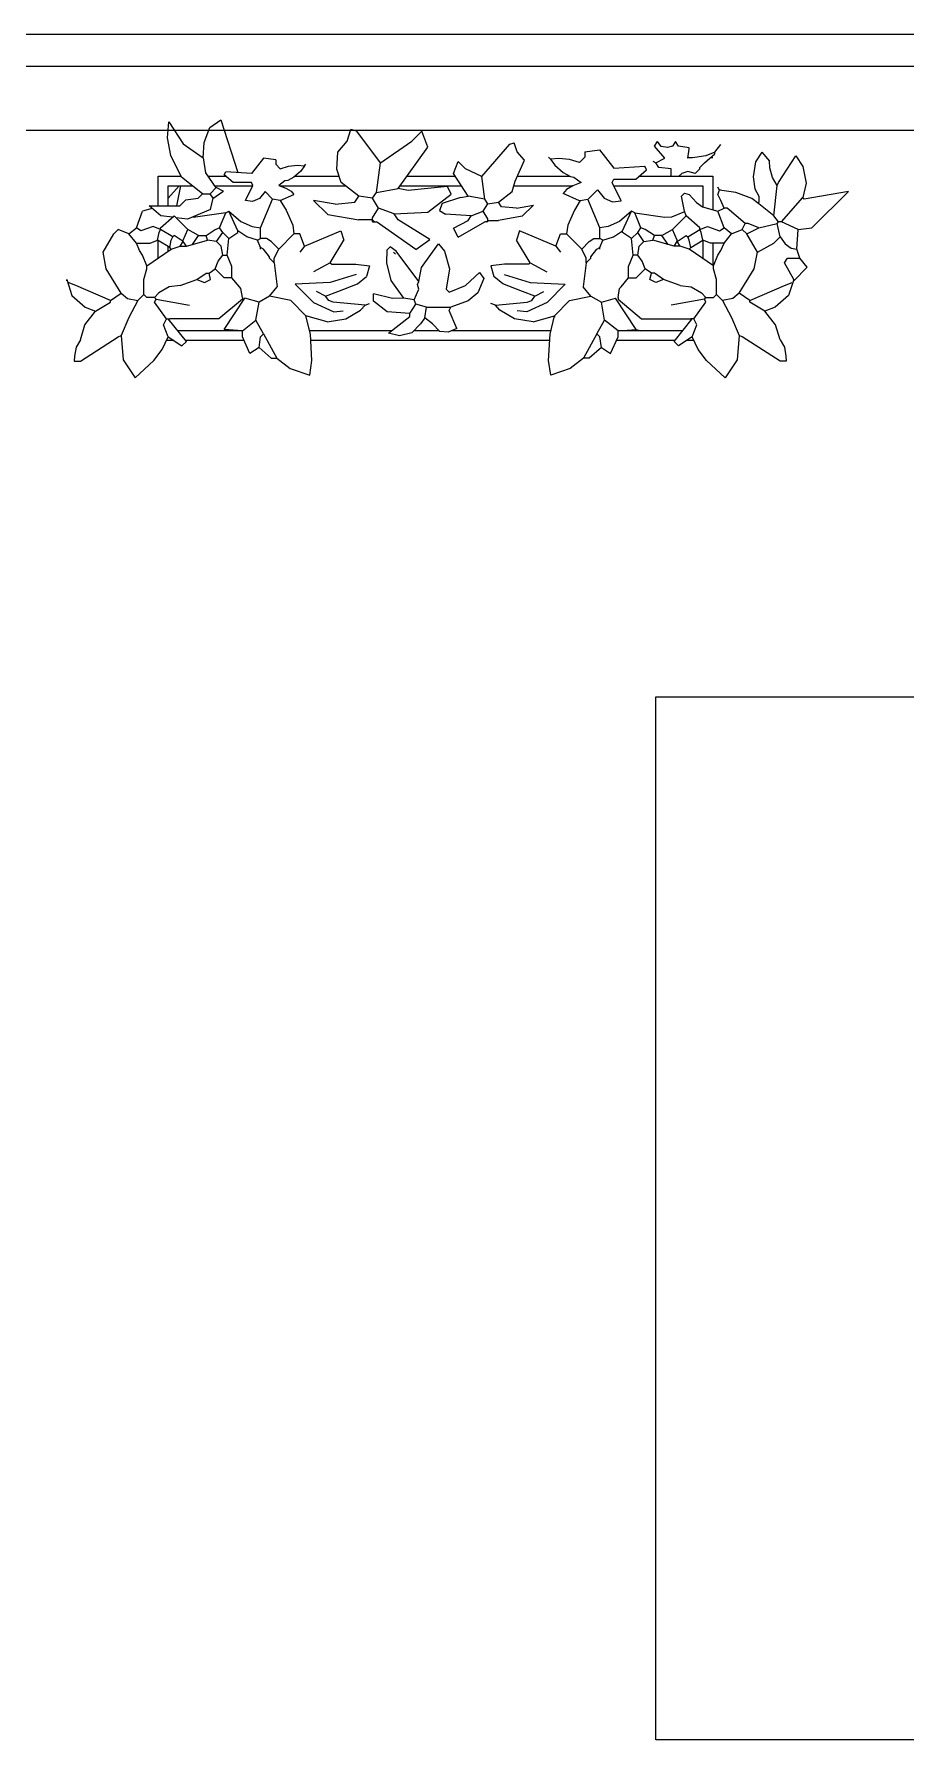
# Model space of a CAD drawing. Header units: inches. Extents: x 580771 to 672494, y 7715997 to 7829530.
# Drawn here: x 661545.2 to 661626.8, y 7725513.9 to 7725673.5 of the extents above; entities that cross this region are included whole.
import ezdxf

# ---------------------------------------------------------------- set-up
doc = ezdxf.new("R2010")
doc.units = ezdxf.units.IN
doc.header["$MEASUREMENT"] = 0
for name, color, linetype in [('NIVEL', 2, 'Continuous'), ('P01', 1, 'Continuous'), ('VEGETAZIONE', 94, 'Continuous')]:
    doc.layers.add(name, color=color, linetype=linetype)
doc.layers.add('PROIEZIONI', color=145, linetype='Continuous', lineweight=13)

msp = doc.modelspace()

# ---------------------------------------------------------------- linework, layer by layer
at = {"layer": 'NIVEL'}
for p, q in [((661434.982, 7725673.483), (661884.982, 7725673.483)), ((661434.982, 7725670.483), (661884.982, 7725670.483)), ((661434.982, 7725664.483), (661884.982, 7725664.483))]:
    msp.add_line(p, q, dxfattribs=at)
at = {"layer": 'P01'}
msp.add_lwpolyline([(661603.373, 7725611.461), (661763.7, 7725611.461), (661763.7, 7725513.86), (661603.373, 7725513.86)], close=True, dxfattribs=at)
at = {"layer": 'PROIEZIONI'}
for points in [[(661556.82, 7725657.417), (661556.82, 7725660.199), (661558.933, 7725660.199)], [(661557.741, 7725657.417), (661557.741, 7725659.278), (661560.034, 7725659.278)], [(661561.455, 7725660.199), (661563.115, 7725660.199)], [(661562.08, 7725659.278), (661565.659, 7725659.278)], [(661568.179, 7725659.278), (661574.334, 7725659.278)], [(661569.619, 7725660.199), (661573.734, 7725660.199)], [(661579.428, 7725659.278), (661585.19, 7725659.278)], [(661580.086, 7725660.199), (661584.594, 7725660.199)], [(661587.009, 7725660.199), (661587.113, 7725660.199)], [(661590.082, 7725659.278), (661595.608, 7725659.278)], [(661590.429, 7725660.199), (661595.303, 7725660.199)], [(661599.433, 7725659.278), (661607.774, 7725659.278), (661607.774, 7725657.324)], [(661601.82, 7725660.199), (661608.696, 7725660.199), (661608.696, 7725657.051)], [(661556.82, 7725652.535), (661556.82, 7725654.173)], [(661607.774, 7725654.211), (661607.774, 7725652.483)], [(661557.741, 7725653.168), (661557.741, 7725653.597)], [(661608.696, 7725653.932), (661608.696, 7725651.85)], [(661558.26, 7725644.804), (661557.583, 7725644.804)], [(661564.699, 7725645.725), (661558.642, 7725645.725)], [(661564.842, 7725644.804), (661559.379, 7725644.804)], [(661578.641, 7725645.725), (661570.97, 7725645.725)], [(661593.439, 7725644.804), (661571.079, 7725644.804)], [(661583.089, 7725645.725), (661580.74, 7725645.725)], [(661593.548, 7725645.725), (661584.246, 7725645.725)], [(661605.139, 7725644.804), (661599.676, 7725644.804)], [(661605.876, 7725645.725), (661599.82, 7725645.725)], [(661606.936, 7725644.804), (661606.258, 7725644.804)]]:
    msp.add_lwpolyline(points, dxfattribs=at)
at = {"layer": 'VEGETAZIONE'}
for p, q in [((661561.638, 7725664.745), (661562.674, 7725665.468)), ((661562.674, 7725665.468), (661564.247, 7725660.524)), ((661557.694, 7725663.767), (661557.798, 7725665.289)), ((661558.005, 7725662.135), (661557.694, 7725663.767)), ((661557.798, 7725665.289), (661559.147, 7725663.223)), ((661561.119, 7725663.332), (661561.638, 7725664.745)), ((661574.475, 7725663.466), (661574.843, 7725664.571)), ((661575.395, 7725664.387), (661574.843, 7725664.571)), ((661577.605, 7725661.44), (661575.395, 7725664.387)), ((661580.552, 7725663.466), (661581.472, 7725664.387)), ((661582.025, 7725662.913), (661581.472, 7725664.387)), ((661559.147, 7725663.223), (661561.016, 7725661.918)), ((661561.016, 7725661.918), (661561.119, 7725663.332)), ((661573.529, 7725660.85), (661573.614, 7725662.445)), ((661573.614, 7725662.445), (661574.475, 7725663.466)), ((661577.605, 7725661.44), (661580.552, 7725663.466)), ((661579.262, 7725659.046), (661582.025, 7725662.913)), ((661587.083, 7725660.165), (661589.7, 7725663.181)), ((661589.7, 7725663.181), (661590.125, 7725663.323)), ((661590.408, 7725662.473), (661590.125, 7725663.323)), ((661591.07, 7725661.687), (661590.408, 7725662.473)), ((661596.73, 7725662.474), (661598.09, 7725662.644)), ((661596.73, 7725662.474), (661596.73, 7725661.964)), ((661598.09, 7725662.644), (661599.45, 7725660.944)), ((661603.233, 7725662.998), (661603.516, 7725663.423)), ((661604.224, 7725661.865), (661603.233, 7725662.998)), ((661603.875, 7725662.96), (661603.516, 7725663.423)), ((661604.455, 7725662.859), (661603.875, 7725662.96)), ((661604.939, 7725663.011), (661604.455, 7725662.859)), ((661605.216, 7725663.423), (661604.939, 7725663.011)), ((661605.499, 7725662.998), (661605.216, 7725663.423)), ((661606.491, 7725662.857), (661605.499, 7725662.998)), ((661606.349, 7725661.865), (661606.491, 7725662.715)), ((661606.491, 7725662.715), (661606.491, 7725662.857)), ((661607.908, 7725661.44), (661608.899, 7725662.29)), ((661608.899, 7725662.432), (661608.061, 7725662.098)), ((661608.899, 7725662.432), (661609.466, 7725663.14)), ((661608.899, 7725662.29), (661608.899, 7725662.432)), ((661613.291, 7725662.432), (661612.708, 7725661.541)), ((661613.291, 7725662.432), (661613.999, 7725661.582)), ((661558.976, 7725660.109), (661558.005, 7725662.135)), ((661561.016, 7725661.918), (661561.248, 7725660.504)), ((661562.985, 7725660.307), (661563.127, 7725660.59)), ((661565.535, 7725660.448), (661563.127, 7725660.59)), ((661566.669, 7725661.865), (661565.535, 7725660.448)), ((661567.802, 7725661.723), (661566.669, 7725661.865)), ((661567.802, 7725661.723), (661567.802, 7725661.298)), ((661567.802, 7725661.298), (661568.227, 7725660.873)), ((661568.227, 7725660.873), (661569.004, 7725661.129)), ((661569.004, 7725661.129), (661569.837, 7725661.211)), ((661570.149, 7725660.665), (661569.499, 7725660.093)), ((661569.837, 7725661.211), (661570.494, 7725661.157)), ((661570.494, 7725661.157), (661570.149, 7725660.665)), ((661570.494, 7725661.157), (661570.635, 7725661.298)), ((661573.922, 7725659.598), (661573.529, 7725660.85)), ((661577.237, 7725658.677), (661577.605, 7725661.44)), ((661584.438, 7725660.44), (661584.863, 7725661.573)), ((661585.571, 7725660.865), (661584.863, 7725661.573)), ((661587.083, 7725660.165), (661585.571, 7725660.865)), ((661590.218, 7725659.711), (661591.07, 7725661.687)), ((661593.5, 7725661.794), (661593.331, 7725661.964)), ((661594.288, 7725661.859), (661593.5, 7725661.794)), ((661593.5, 7725661.794), (661593.913, 7725661.205)), ((661593.913, 7725661.205), (661594.694, 7725660.518)), ((661595.287, 7725661.761), (661594.288, 7725661.859)), ((661596.22, 7725661.454), (661595.287, 7725661.761)), ((661596.73, 7725661.964), (661596.22, 7725661.454)), ((661599.45, 7725660.944), (661602.34, 7725661.114)), ((661601.49, 7725659.924), (661602.51, 7725660.774)), ((661602.51, 7725660.774), (661602.34, 7725661.114)), ((661603.091, 7725661.582), (661603.374, 7725661.44)), ((661603.374, 7725661.44), (661604.224, 7725661.865)), ((661603.658, 7725661.015), (661603.374, 7725661.44)), ((661604.791, 7725660.873), (661603.658, 7725661.015)), ((661604.791, 7725660.165), (661604.791, 7725660.873)), ((661606.367, 7725660.628), (661605.811, 7725660.45)), ((661607.021, 7725661.946), (661606.349, 7725661.865)), ((661607.058, 7725660.448), (661606.367, 7725660.628)), ((661608.061, 7725662.098), (661607.021, 7725661.946)), ((661607.341, 7725660.732), (661607.058, 7725660.448)), ((661607.341, 7725660.732), (661607.483, 7725660.873)), ((661607.483, 7725661.015), (661607.908, 7725661.44)), ((661607.483, 7725660.873), (661607.483, 7725661.015)), ((661612.708, 7725661.541), (661612.466, 7725660.121)), ((661614.039, 7725660.983), (661613.999, 7725661.582)), ((661614.281, 7725660.07), (661614.039, 7725660.983)), ((661614.849, 7725659.598), (661616.467, 7725662.099)), ((661616.467, 7725662.099), (661617.136, 7725661.11)), ((661617.136, 7725661.11), (661617.427, 7725659.538)), ((661558.757, 7725659.278), (661557.741, 7725658.146)), ((661558.554, 7725657.417), (661558.926, 7725659.278)), ((661560.96, 7725658.551), (661558.976, 7725660.109)), ((661561.248, 7725660.504), (661562.211, 7725659.086)), ((661562.235, 7725659.117), (661561.668, 7725658.551)), ((661562.955, 7725658.757), (661562.235, 7725659.117)), ((661563.835, 7725659.598), (661562.985, 7725660.307)), ((661565.535, 7725659.598), (661563.835, 7725659.598)), ((661564.969, 7725657.898), (661565.677, 7725659.315)), ((661565.677, 7725659.315), (661565.535, 7725659.598)), ((661568.652, 7725659.74), (661568.085, 7725659.315)), ((661568.085, 7725659.315), (661568.744, 7725659.057)), ((661568.926, 7725659.793), (661568.652, 7725659.74)), ((661568.744, 7725659.057), (661569.239, 7725658.785)), ((661569.499, 7725660.093), (661568.926, 7725659.793)), ((661575.58, 7725658.309), (661573.922, 7725659.598)), ((661577.237, 7725658.677), (661579.262, 7725659.046)), ((661580.183, 7725658.862), (661579.262, 7725659.046)), ((661583.867, 7725659.23), (661580.183, 7725658.862)), ((661584.235, 7725658.493), (661583.867, 7725659.23)), ((661585.808, 7725658.323), (661584.438, 7725660.44)), ((661587.366, 7725658.04), (661587.083, 7725660.165)), ((661589.916, 7725658.748), (661590.218, 7725659.711)), ((661594.694, 7725660.518), (661595.381, 7725660.158)), ((661595.6, 7725659.275), (661595.006, 7725658.948)), ((661595.381, 7725660.158), (661595.71, 7725660.094)), ((661596.39, 7725659.584), (661595.6, 7725659.275)), ((661595.71, 7725660.094), (661596.39, 7725659.584)), ((661599.28, 7725659.584), (661599.45, 7725659.924)), ((661600.13, 7725657.884), (661599.28, 7725659.584)), ((661599.45, 7725659.924), (661601.49, 7725659.924)), ((661605.499, 7725660.165), (661604.791, 7725660.165)), ((661605.811, 7725660.45), (661605.499, 7725660.165)), ((661609.324, 7725658.89), (661609.183, 7725659.173)), ((661612.466, 7725660.121), (661612.635, 7725659.005)), ((661612.635, 7725659.005), (661613.008, 7725658.323)), ((661614.708, 7725659.315), (661614.281, 7725660.07)), ((661614.424, 7725656.482), (661614.708, 7725659.315)), ((661614.708, 7725659.315), (661614.849, 7725659.598)), ((661617.427, 7725659.538), (661617.116, 7725658.182)), ((661555.974, 7725657.417), (661558.835, 7725657.417)), ((661557.071, 7725656.481), (661555.978, 7725657.417)), ((661558.835, 7725657.417), (661559.401, 7725657.984)), ((661559.401, 7725657.984), (661560.535, 7725658.126)), ((661560.535, 7725658.126), (661560.96, 7725658.551)), ((661560.96, 7725658.551), (661561.668, 7725658.551)), ((661561.951, 7725658.126), (661561.668, 7725658.551)), ((661561.713, 7725657.056), (661561.951, 7725658.126)), ((661562.861, 7725658.732), (661561.924, 7725658.078)), ((661565.648, 7725657.83), (661564.969, 7725657.898)), ((661566.298, 7725658.103), (661565.648, 7725657.83)), ((661566.81, 7725658.748), (661566.298, 7725658.103)), ((661566.385, 7725655.348), (661567.519, 7725658.04)), ((661567.519, 7725658.04), (661566.81, 7725658.748)), ((661568.227, 7725657.898), (661567.519, 7725658.04)), ((661568.227, 7725657.898), (661569.502, 7725658.465)), ((661568.227, 7725657.898), (661568.77, 7725657.013)), ((661569.239, 7725658.785), (661569.502, 7725658.465)), ((661571.33, 7725657.927), (661572.683, 7725656.598)), ((661573.37, 7725657.572), (661571.33, 7725657.927)), ((661573.37, 7725657.572), (661575.211, 7725657.757)), ((661575.211, 7725657.757), (661575.58, 7725658.309)), ((661576.869, 7725658.125), (661575.58, 7725658.309)), ((661576.869, 7725658.125), (661577.237, 7725658.677)), ((661577.421, 7725657.204), (661576.869, 7725658.125)), ((661582.025, 7725656.836), (661584.235, 7725658.493)), ((661583.37, 7725657.644), (661583.135, 7725656.967)), ((661585.1, 7725658.182), (661583.37, 7725657.644)), ((661585.1, 7725658.182), (661585.808, 7725658.323)), ((661587.366, 7725658.04), (661585.808, 7725658.323)), ((661587.225, 7725656.907), (661587.65, 7725657.615)), ((661587.65, 7725657.615), (661587.366, 7725658.04)), ((661587.65, 7725657.615), (661588.641, 7725657.757)), ((661588.641, 7725657.757), (661589.916, 7725658.748)), ((661588.925, 7725657.332), (661588.641, 7725657.757)), ((661590.341, 7725657.19), (661591.91, 7725657.462)), ((661591.91, 7725657.462), (661590.869, 7725656.44)), ((661595.006, 7725658.948), (661594.69, 7725658.564)), ((661596.22, 7725657.884), (661594.69, 7725658.564)), ((661596.291, 7725657.898), (661595.748, 7725657.013)), ((661596.291, 7725657.898), (661596.999, 7725658.04)), ((661598.133, 7725655.348), (661596.999, 7725658.04)), ((661597.07, 7725658.054), (661597.92, 7725658.904)), ((661597.92, 7725658.904), (661598.535, 7725658.13)), ((661598.535, 7725658.13), (661599.315, 7725657.803)), ((661599.315, 7725657.803), (661600.13, 7725657.884)), ((661605.783, 7725658.323), (661606.066, 7725658.607)), ((661606.066, 7725656.907), (661605.783, 7725658.323)), ((661606.066, 7725658.607), (661606.491, 7725658.465)), ((661606.491, 7725658.465), (661607.166, 7725657.712)), ((661607.166, 7725657.712), (661607.747, 7725657.332)), ((661609.183, 7725658.465), (661609.324, 7725658.89)), ((661609.466, 7725657.898), (661609.183, 7725658.465)), ((661610.868, 7725658.676), (661609.324, 7725658.89)), ((661609.466, 7725658.89), (661609.324, 7725658.89)), ((661609.749, 7725657.19), (661609.466, 7725657.898)), ((661612.345, 7725658.093), (661610.868, 7725658.676)), ((661613.008, 7725657.615), (661612.345, 7725658.093)), ((661613.008, 7725658.323), (661613.008, 7725657.757)), ((661613.008, 7725657.615), (661613.008, 7725657.757)), ((661614.424, 7725656.482), (661613.008, 7725657.615)), ((661615.133, 7725655.915), (661617.116, 7725658.182)), ((661617.258, 7725658.04), (661617.116, 7725658.182)), ((661621.386, 7725658.768), (661617.258, 7725658.04)), ((661617.966, 7725655.348), (661621.386, 7725658.768)), ((661554.769, 7725655.348), (661555.335, 7725656.907)), ((661556.256, 7725657.179), (661555.335, 7725656.907)), ((661557.035, 7725655.348), (661558.31, 7725656.482)), ((661558.15, 7725656.339), (661557.071, 7725656.481)), ((661559.585, 7725655.207), (661558.31, 7725656.482)), ((661559.562, 7725656.154), (661558.499, 7725656.294)), ((661561.713, 7725657.056), (661559.562, 7725656.154)), ((661560.294, 7725656.34), (661560.053, 7725656.36)), ((661563.127, 7725656.765), (661560.294, 7725656.34)), ((661562.56, 7725655.348), (661563.127, 7725656.765)), ((661563.127, 7725656.765), (661563.41, 7725656.907)), ((661564.26, 7725655.065), (661563.41, 7725656.907)), ((661563.41, 7725656.907), (661564.555, 7725655.949)), ((661564.555, 7725655.949), (661565.596, 7725655.486)), ((661568.77, 7725657.013), (661569.395, 7725655.595)), ((661572.683, 7725656.598), (661575.58, 7725656.099)), ((661576.869, 7725656.099), (661575.58, 7725656.099)), ((661576.869, 7725656.283), (661577.421, 7725657.204)), ((661576.869, 7725656.099), (661576.869, 7725656.283)), ((661577.052, 7725655.915), (661576.869, 7725656.099)), ((661576.869, 7725655.915), (661576.869, 7725656.099)), ((661576.869, 7725655.915), (661577.052, 7725655.915)), ((661577.052, 7725655.915), (661577.237, 7725655.915)), ((661580.92, 7725653.337), (661577.237, 7725655.915)), ((661578.894, 7725656.652), (661577.421, 7725657.204)), ((661578.894, 7725656.652), (661582.025, 7725656.836)), ((661579.262, 7725656.099), (661578.894, 7725656.652)), ((661582.209, 7725654.257), (661579.262, 7725656.099)), ((661583.135, 7725656.967), (661583.683, 7725656.623)), ((661586.091, 7725656.482), (661583.683, 7725656.623)), ((661584.453, 7725655.316), (661585.808, 7725656.057)), ((661584.872, 7725654.478), (661587.366, 7725655.915)), ((661585.808, 7725656.057), (661586.091, 7725656.482)), ((661586.091, 7725656.482), (661587.225, 7725656.907)), ((661587.65, 7725656.198), (661587.225, 7725656.907)), ((661587.508, 7725655.915), (661587.366, 7725655.915)), ((661587.508, 7725655.915), (661587.65, 7725656.057)), ((661587.65, 7725655.915), (661587.508, 7725655.915)), ((661587.65, 7725656.057), (661587.65, 7725656.198)), ((661587.65, 7725656.057), (661588.641, 7725656.057)), ((661587.65, 7725655.915), (661587.65, 7725656.057)), ((661590.869, 7725656.44), (661588.641, 7725656.057)), ((661590.341, 7725657.19), (661588.925, 7725657.332)), ((661595.748, 7725657.013), (661595.123, 7725655.595)), ((661599.963, 7725655.949), (661598.922, 7725655.486)), ((661601.108, 7725656.907), (661599.963, 7725655.949)), ((661600.258, 7725655.065), (661601.108, 7725656.907)), ((661601.391, 7725656.765), (661601.108, 7725656.907)), ((661601.391, 7725656.765), (661604.224, 7725656.34)), ((661601.958, 7725655.348), (661601.391, 7725656.765)), ((661604.224, 7725656.34), (661604.867, 7725656.394)), ((661604.867, 7725656.394), (661606.077, 7725656.876)), ((661604.933, 7725655.207), (661606.208, 7725656.482)), ((661606.208, 7725656.482), (661606.066, 7725656.907)), ((661607.483, 7725655.348), (661606.208, 7725656.482)), ((661607.747, 7725657.332), (661609.183, 7725656.907)), ((661609.183, 7725656.907), (661609.749, 7725657.19)), ((661609.749, 7725655.348), (661609.183, 7725656.907)), ((661610.033, 7725657.19), (661609.749, 7725657.19)), ((661611.733, 7725655.773), (661610.033, 7725657.19)), ((661611.449, 7725655.207), (661611.733, 7725655.773)), ((661612.016, 7725655.773), (661611.733, 7725655.773)), ((661613.008, 7725655.348), (661612.016, 7725655.773)), ((661613.008, 7725655.348), (661614.708, 7725655.773)), ((661614.849, 7725655.915), (661614.424, 7725656.482)), ((661614.708, 7725655.773), (661614.849, 7725655.915)), ((661614.991, 7725654.498), (661614.708, 7725655.773)), ((661615.133, 7725655.915), (661614.849, 7725655.915)), ((661616.691, 7725655.207), (661615.133, 7725655.915)), ((661551.652, 7725653.082), (661552.644, 7725654.782)), ((661552.644, 7725654.782), (661553.069, 7725655.207)), ((661554.06, 7725654.782), (661553.069, 7725655.207)), ((661554.06, 7725654.782), (661554.769, 7725655.348)), ((661554.769, 7725653.932), (661554.06, 7725654.782)), ((661555.194, 7725655.065), (661554.769, 7725655.348)), ((661556.327, 7725655.49), (661555.194, 7725655.065)), ((661556.044, 7725653.932), (661556.752, 7725654.215)), ((661557.035, 7725655.207), (661556.327, 7725655.49)), ((661556.752, 7725654.215), (661556.894, 7725654.923)), ((661557.885, 7725653.507), (661556.752, 7725654.215)), ((661556.894, 7725654.923), (661557.035, 7725655.207)), ((661557.035, 7725655.207), (661557.035, 7725655.348)), ((661558.169, 7725654.498), (661557.035, 7725655.207)), ((661557.885, 7725653.507), (661558.027, 7725654.215)), ((661558.027, 7725654.215), (661558.169, 7725654.498)), ((661558.31, 7725654.64), (661558.169, 7725654.498)), ((661559.16, 7725654.073), (661558.31, 7725654.64)), ((661559.16, 7725654.215), (661559.585, 7725655.207)), ((661559.16, 7725654.073), (661559.16, 7725654.215)), ((661560.577, 7725654.64), (661559.585, 7725655.207)), ((661560.01, 7725653.79), (661560.577, 7725654.64)), ((661560.01, 7725653.79), (661561.427, 7725654.215)), ((661560.577, 7725654.64), (661561.285, 7725654.64)), ((661561.285, 7725654.64), (661562.135, 7725655.207)), ((661561.427, 7725654.215), (661561.285, 7725654.64)), ((661562.277, 7725654.073), (661561.427, 7725654.215)), ((661562.135, 7725655.207), (661562.56, 7725655.348)), ((661562.277, 7725654.073), (661562.844, 7725654.923)), ((661562.844, 7725654.923), (661562.56, 7725655.348)), ((661563.41, 7725654.357), (661562.844, 7725654.923)), ((661563.269, 7725652.798), (661563.41, 7725654.357)), ((661563.41, 7725654.357), (661564.26, 7725654.923)), ((661565.11, 7725654.498), (661564.26, 7725655.065)), ((661564.26, 7725654.923), (661564.26, 7725655.065)), ((661566.102, 7725654.215), (661565.11, 7725654.498)), ((661565.596, 7725655.486), (661566.385, 7725655.348)), ((661566.102, 7725654.215), (661566.385, 7725654.357)), ((661566.385, 7725653.507), (661566.102, 7725654.215)), ((661566.385, 7725654.357), (661566.385, 7725655.348)), ((661566.952, 7725654.357), (661566.385, 7725654.357)), ((661567.377, 7725654.073), (661566.952, 7725654.357)), ((661568.085, 7725653.365), (661569.502, 7725654.782)), ((661569.395, 7725655.595), (661569.502, 7725654.782)), ((661570.069, 7725654.782), (661569.502, 7725654.782)), ((661570.494, 7725653.648), (661570.069, 7725654.782)), ((661570.494, 7725653.648), (661573.894, 7725655.065)), ((661572.902, 7725652.09), (661574.177, 7725654.215)), ((661573.894, 7725655.065), (661574.177, 7725654.215)), ((661580.92, 7725653.337), (661582.209, 7725654.257)), ((661584.872, 7725654.478), (661584.453, 7725655.316)), ((661590.625, 7725655.065), (661590.341, 7725654.215)), ((661591.616, 7725652.09), (661590.341, 7725654.215)), ((661594.025, 7725653.648), (661590.625, 7725655.065)), ((661594.025, 7725653.648), (661594.45, 7725654.782)), ((661594.45, 7725654.782), (661595.016, 7725654.782)), ((661595.123, 7725655.595), (661595.016, 7725654.782)), ((661596.433, 7725653.365), (661595.016, 7725654.782)), ((661597.141, 7725654.073), (661597.566, 7725654.357)), ((661597.566, 7725654.357), (661598.133, 7725654.357)), ((661598.922, 7725655.486), (661598.133, 7725655.348)), ((661598.133, 7725654.357), (661598.133, 7725655.348)), ((661598.416, 7725654.215), (661598.133, 7725654.357)), ((661598.133, 7725653.507), (661598.416, 7725654.215)), ((661598.416, 7725654.215), (661599.408, 7725654.498)), ((661599.408, 7725654.498), (661600.258, 7725655.065)), ((661600.258, 7725654.923), (661600.258, 7725655.065)), ((661601.108, 7725654.357), (661600.258, 7725654.923)), ((661601.108, 7725654.357), (661601.674, 7725654.923)), ((661601.249, 7725652.798), (661601.108, 7725654.357)), ((661601.674, 7725654.923), (661601.958, 7725655.348)), ((661602.241, 7725654.073), (661601.674, 7725654.923)), ((661602.383, 7725655.207), (661601.958, 7725655.348)), ((661602.241, 7725654.073), (661603.091, 7725654.215)), ((661603.233, 7725654.64), (661602.383, 7725655.207)), ((661603.091, 7725654.215), (661603.233, 7725654.64)), ((661604.508, 7725653.79), (661603.091, 7725654.215)), ((661603.941, 7725654.64), (661603.233, 7725654.64)), ((661603.941, 7725654.64), (661604.933, 7725655.207)), ((661604.508, 7725653.79), (661603.941, 7725654.64)), ((661605.358, 7725654.215), (661604.933, 7725655.207)), ((661605.358, 7725654.073), (661606.208, 7725654.64)), ((661605.358, 7725654.073), (661605.358, 7725654.215)), ((661606.208, 7725654.64), (661606.349, 7725654.498)), ((661606.349, 7725654.498), (661607.483, 7725655.207)), ((661606.491, 7725654.215), (661606.349, 7725654.498)), ((661606.633, 7725653.507), (661606.491, 7725654.215)), ((661606.633, 7725653.507), (661607.766, 7725654.215)), ((661607.483, 7725655.207), (661608.191, 7725655.49)), ((661607.483, 7725655.207), (661607.483, 7725655.348)), ((661607.624, 7725654.923), (661607.483, 7725655.207)), ((661607.766, 7725654.215), (661607.624, 7725654.923)), ((661608.474, 7725653.932), (661607.766, 7725654.215)), ((661608.191, 7725655.49), (661609.324, 7725655.065)), ((661609.324, 7725655.065), (661609.749, 7725655.348)), ((661610.458, 7725654.782), (661609.749, 7725655.348)), ((661609.749, 7725653.932), (661610.458, 7725654.782)), ((661610.458, 7725654.782), (661611.449, 7725655.207)), ((661611.874, 7725654.782), (661611.449, 7725655.207)), ((661611.874, 7725654.782), (661613.008, 7725655.348)), ((661612.866, 7725653.082), (661611.874, 7725654.782)), ((661614.424, 7725653.932), (661614.991, 7725654.498)), ((661614.991, 7725654.498), (661615.459, 7725653.85)), ((661616.549, 7725653.365), (661616.691, 7725655.207)), ((661616.691, 7725655.207), (661617.966, 7725655.348)), ((661551.936, 7725651.523), (661551.652, 7725653.082)), ((661555.052, 7725653.223), (661554.769, 7725653.932)), ((661554.769, 7725653.932), (661556.044, 7725653.932)), ((661555.335, 7725652.798), (661555.052, 7725653.223)), ((661555.76, 7725651.807), (661555.335, 7725652.798)), ((661555.76, 7725651.807), (661558.027, 7725653.365)), ((661558.027, 7725653.365), (661557.885, 7725653.507)), ((661558.027, 7725653.365), (661558.877, 7725653.648)), ((661558.877, 7725653.648), (661559.16, 7725654.073)), ((661558.877, 7725653.648), (661559.444, 7725653.648)), ((661559.444, 7725653.648), (661559.16, 7725654.073)), ((661559.444, 7725653.648), (661560.01, 7725653.79)), ((661562.702, 7725653.648), (661562.277, 7725654.073)), ((661562.419, 7725652.232), (661562.844, 7725652.798)), ((661562.844, 7725652.798), (661562.702, 7725653.648)), ((661562.844, 7725652.798), (661563.269, 7725652.798)), ((661563.696, 7725651.738), (661563.269, 7725652.798)), ((661566.669, 7725653.365), (661566.385, 7725653.507)), ((661566.385, 7725653.365), (661566.385, 7725653.507)), ((661567.235, 7725652.657), (661566.669, 7725653.365)), ((661567.235, 7725652.515), (661567.235, 7725652.657)), ((661568.085, 7725653.365), (661567.377, 7725654.073)), ((661567.66, 7725652.515), (661568.085, 7725653.365)), ((661570.494, 7725653.648), (661570.069, 7725653.082)), ((661578.207, 7725652.067), (661578.224, 7725653.301)), ((661578.224, 7725653.301), (661578.508, 7725653.584)), ((661579.074, 7725653.159), (661578.508, 7725653.584)), ((661578.999, 7725652.885), (661578.815, 7725653.069)), ((661581.199, 7725650.326), (661579.074, 7725653.159)), ((661581.46, 7725651.658), (661583.041, 7725653.868)), ((661583.041, 7725653.867), (661583.607, 7725653.159)), ((661583.607, 7725653.159), (661584.062, 7725651.522)), ((661594.025, 7725653.648), (661594.45, 7725653.082)), ((661596.433, 7725653.365), (661597.141, 7725654.073)), ((661596.858, 7725652.515), (661596.433, 7725653.365)), ((661597.283, 7725652.657), (661597.849, 7725653.365)), ((661597.283, 7725652.515), (661597.283, 7725652.657)), ((661597.849, 7725653.365), (661598.133, 7725653.507)), ((661598.133, 7725653.365), (661598.133, 7725653.507)), ((661600.822, 7725651.738), (661601.249, 7725652.798)), ((661601.674, 7725652.798), (661601.249, 7725652.798)), ((661601.674, 7725652.798), (661601.816, 7725653.648)), ((661602.099, 7725652.232), (661601.674, 7725652.798)), ((661601.816, 7725653.648), (661602.241, 7725654.073)), ((661605.074, 7725653.648), (661604.508, 7725653.79)), ((661605.074, 7725653.648), (661605.358, 7725654.073)), ((661605.641, 7725653.648), (661605.074, 7725653.648)), ((661605.641, 7725653.648), (661605.358, 7725654.073)), ((661606.491, 7725653.365), (661605.641, 7725653.648)), ((661606.491, 7725653.365), (661606.633, 7725653.507)), ((661608.758, 7725651.807), (661606.491, 7725653.365)), ((661609.749, 7725653.932), (661608.474, 7725653.932)), ((661608.758, 7725651.807), (661609.183, 7725652.798)), ((661609.183, 7725652.798), (661609.466, 7725653.223)), ((661609.466, 7725653.223), (661609.749, 7725653.932)), ((661612.583, 7725651.523), (661612.866, 7725653.082)), ((661612.866, 7725653.082), (661614.424, 7725653.932)), ((661615.459, 7725653.85), (661616.044, 7725653.441)), ((661616.044, 7725653.441), (661616.549, 7725653.365)), ((661616.833, 7725652.515), (661616.549, 7725653.365)), ((661553.352, 7725649.257), (661551.936, 7725651.523)), ((661555.477, 7725650.532), (661555.76, 7725651.523)), ((661555.76, 7725651.523), (661555.76, 7725651.807)), ((661560.435, 7725650.532), (661561.285, 7725651.098)), ((661561.285, 7725651.098), (661561.569, 7725651.098)), ((661561.569, 7725651.098), (661562.135, 7725651.523)), ((661561.71, 7725650.532), (661561.569, 7725651.098)), ((661562.135, 7725651.523), (661562.419, 7725652.232)), ((661562.985, 7725650.673), (661562.135, 7725651.523)), ((661563.694, 7725650.673), (661563.696, 7725651.738)), ((661567.66, 7725652.09), (661567.235, 7725652.515)), ((661567.66, 7725652.09), (661567.66, 7725652.515)), ((661567.66, 7725652.09), (661567.944, 7725649.823)), ((661572.902, 7725652.09), (661571.344, 7725651.24)), ((661572.902, 7725652.09), (661573.044, 7725651.948)), ((661575.334, 7725650.977), (661572.913, 7725650.253)), ((661573.044, 7725651.948), (661575.31, 7725651.948)), ((661575.31, 7725651.948), (661576.585, 7725651.807)), ((661576.585, 7725651.807), (661576.302, 7725650.815)), ((661578.598, 7725650.431), (661578.207, 7725652.067)), ((661581.199, 7725650.326), (661581.46, 7725651.658)), ((661584.062, 7725651.522), (661583.749, 7725649.618)), ((661585.558, 7725649.954), (661586.866, 7725651.176)), ((661586.866, 7725651.176), (661587.291, 7725650.609)), ((661589.208, 7725651.948), (661587.933, 7725651.807)), ((661587.933, 7725651.807), (661588.216, 7725650.815)), ((661589.184, 7725650.977), (661591.605, 7725650.253)), ((661591.475, 7725651.948), (661589.208, 7725651.948)), ((661591.616, 7725652.09), (661591.475, 7725651.948)), ((661591.616, 7725652.09), (661593.175, 7725651.24)), ((661596.858, 7725652.09), (661596.574, 7725649.823)), ((661596.858, 7725652.09), (661597.283, 7725652.515)), ((661596.858, 7725652.09), (661596.858, 7725652.515)), ((661600.824, 7725650.673), (661600.822, 7725651.738)), ((661601.533, 7725650.673), (661602.383, 7725651.523)), ((661602.383, 7725651.523), (661602.099, 7725652.232)), ((661602.949, 7725651.098), (661602.383, 7725651.523)), ((661602.808, 7725650.532), (661602.949, 7725651.098)), ((661603.233, 7725651.098), (661602.949, 7725651.098)), ((661604.083, 7725650.532), (661603.233, 7725651.098)), ((661608.758, 7725651.523), (661608.758, 7725651.807)), ((661609.041, 7725650.532), (661608.758, 7725651.523)), ((661611.166, 7725649.257), (661612.583, 7725651.523)), ((661615.416, 7725652.09), (661615.699, 7725652.515)), ((661616.266, 7725650.532), (661615.416, 7725652.09)), ((661615.699, 7725652.515), (661616.833, 7725652.515)), ((661616.266, 7725650.39), (661617.541, 7725651.665)), ((661617.541, 7725651.665), (661616.833, 7725652.515)), ((661548.253, 7725650.532), (661548.734, 7725649.012)), ((661548.253, 7725650.39), (661548.253, 7725650.532)), ((661549.103, 7725649.965), (661548.394, 7725650.248)), ((661552.361, 7725648.548), (661549.103, 7725649.965)), ((661555.477, 7725649.115), (661555.477, 7725650.532)), ((661557.841, 7725649.83), (661556.866, 7725649.284)), ((661558.877, 7725649.965), (661557.841, 7725649.83)), ((661558.877, 7725649.965), (661560.435, 7725650.532)), ((661560.435, 7725650.532), (661561.144, 7725650.248)), ((661561.144, 7725650.248), (661561.71, 7725650.532)), ((661563.694, 7725650.673), (661562.985, 7725650.673)), ((661564.402, 7725649.823), (661563.694, 7725650.673)), ((661564.544, 7725649.682), (661564.402, 7725649.823)), ((661564.685, 7725648.832), (661564.544, 7725649.682)), ((661567.235, 7725648.973), (661567.944, 7725649.823)), ((661572.913, 7725650.253), (661569.628, 7725650.072)), ((661569.628, 7725650.072), (661571.328, 7725648.381)), ((661572.477, 7725648.973), (661571.627, 7725649.398)), ((661572.477, 7725648.973), (661573.61, 7725649.398)), ((661573.61, 7725649.398), (661575.452, 7725650.107)), ((661575.452, 7725650.107), (661576.302, 7725650.815)), ((661579.782, 7725648.768), (661578.598, 7725650.431)), ((661580.774, 7725648.626), (661581.199, 7725649.618)), ((661581.057, 7725650.043), (661581.199, 7725650.326)), ((661581.199, 7725649.618), (661581.057, 7725650.043)), ((661584.032, 7725649.335), (661583.749, 7725649.618)), ((661584.032, 7725649.334), (661585.558, 7725649.954)), ((661587.291, 7725650.609), (661586.729, 7725649.273)), ((661589.066, 7725650.107), (661588.216, 7725650.815)), ((661590.908, 7725649.398), (661589.066, 7725650.107)), ((661592.041, 7725648.973), (661590.908, 7725649.398)), ((661591.605, 7725650.253), (661594.89, 7725650.072)), ((661592.041, 7725648.973), (661592.891, 7725649.398)), ((661594.89, 7725650.072), (661593.19, 7725648.381)), ((661597.283, 7725648.973), (661596.574, 7725649.823)), ((661599.833, 7725648.832), (661599.974, 7725649.682)), ((661599.974, 7725649.682), (661600.116, 7725649.823)), ((661600.116, 7725649.823), (661600.824, 7725650.673)), ((661600.824, 7725650.673), (661601.533, 7725650.673)), ((661603.374, 7725650.248), (661602.808, 7725650.532)), ((661604.083, 7725650.532), (661603.374, 7725650.248)), ((661605.641, 7725649.965), (661604.083, 7725650.532)), ((661605.641, 7725649.965), (661606.677, 7725649.83)), ((661606.677, 7725649.83), (661607.653, 7725649.284)), ((661609.041, 7725649.115), (661609.041, 7725650.532)), ((661612.158, 7725648.548), (661615.416, 7725649.965)), ((661615.416, 7725649.965), (661616.124, 7725650.248)), ((661616.266, 7725650.532), (661615.784, 7725649.012)), ((661616.266, 7725650.39), (661616.266, 7725650.532)), ((661548.734, 7725649.012), (661549.97, 7725647.921)), ((661549.97, 7725647.921), (661550.944, 7725647.557)), ((661550.944, 7725647.557), (661552.361, 7725648.407)), ((661552.361, 7725648.548), (661553.352, 7725649.257)), ((661552.361, 7725648.407), (661552.361, 7725648.548)), ((661553.352, 7725649.257), (661553.938, 7725648.739)), ((661553.938, 7725648.739), (661554.91, 7725648.548)), ((661554.91, 7725648.548), (661554.068, 7725646.967)), ((661554.91, 7725648.548), (661555.477, 7725649.115)), ((661555.76, 7725648.832), (661555.477, 7725649.115)), ((661556.469, 7725648.832), (661555.76, 7725648.832)), ((661556.866, 7725649.284), (661556.469, 7725648.832)), ((661556.61, 7725648.69), (661556.469, 7725648.832)), ((661556.469, 7725648.407), (661556.61, 7725648.69)), ((661557.602, 7725646.849), (661556.469, 7725648.407)), ((661556.61, 7725648.69), (661559.727, 7725648.123)), ((661564.685, 7725648.69), (661562.475, 7725646.849)), ((661562.985, 7725645.857), (661564.926, 7725648.766)), ((661564.685, 7725648.832), (661564.685, 7725648.69)), ((661566.244, 7725648.407), (661564.926, 7725648.766)), ((661565.96, 7725646.707), (661566.244, 7725648.407)), ((661567.235, 7725648.973), (661566.244, 7725648.407)), ((661569.219, 7725648.548), (661567.235, 7725648.973)), ((661570.635, 7725647.132), (661569.219, 7725648.548)), ((661571.328, 7725648.381), (661573.23, 7725647.505)), ((661572.76, 7725648.548), (661572.477, 7725648.973)), ((661573.185, 7725648.407), (661572.76, 7725648.548)), ((661576.16, 7725648.123), (661573.185, 7725648.407)), ((661575.731, 7725647.649), (661576.16, 7725648.123)), ((661576.16, 7725648.123), (661576.585, 7725648.265)), ((661578.728, 7725648.728), (661576.949, 7725649.193)), ((661576.949, 7725648.485), (661576.949, 7725649.193)), ((661578.224, 7725647.493), (661576.949, 7725648.485)), ((661579.782, 7725648.768), (661578.728, 7725648.728)), ((661580.774, 7725648.626), (661579.782, 7725648.768)), ((661580.349, 7725647.351), (661580.916, 7725648.201)), ((661580.916, 7725648.201), (661580.774, 7725648.626)), ((661581.907, 7725647.918), (661580.916, 7725648.201)), ((661581.766, 7725646.926), (661581.907, 7725647.918)), ((661581.907, 7725647.918), (661584.174, 7725647.918)), ((661584.032, 7725647.635), (661584.174, 7725647.918)), ((661585.819, 7725648.523), (661584.174, 7725647.918)), ((661586.729, 7725649.273), (661585.819, 7725648.523)), ((661588.358, 7725648.123), (661587.933, 7725648.265)), ((661588.358, 7725648.123), (661591.333, 7725648.407)), ((661588.787, 7725647.649), (661588.358, 7725648.123)), ((661593.19, 7725648.381), (661591.288, 7725647.505)), ((661591.333, 7725648.407), (661591.758, 7725648.548)), ((661591.758, 7725648.548), (661592.041, 7725648.973)), ((661593.883, 7725647.132), (661595.299, 7725648.548)), ((661595.299, 7725648.548), (661597.283, 7725648.973)), ((661597.283, 7725648.973), (661598.274, 7725648.407)), ((661598.274, 7725648.407), (661599.592, 7725648.766)), ((661598.558, 7725646.707), (661598.274, 7725648.407)), ((661601.533, 7725645.857), (661599.592, 7725648.766)), ((661599.833, 7725648.832), (661599.833, 7725648.69)), ((661599.833, 7725648.69), (661602.043, 7725646.849)), ((661607.908, 7725648.69), (661604.791, 7725648.123)), ((661606.916, 7725646.849), (661608.049, 7725648.407)), ((661607.653, 7725649.284), (661608.049, 7725648.832)), ((661607.908, 7725648.69), (661608.049, 7725648.832)), ((661608.049, 7725648.407), (661607.908, 7725648.69)), ((661608.049, 7725648.832), (661608.758, 7725648.832)), ((661608.758, 7725648.832), (661609.041, 7725649.115)), ((661609.608, 7725648.548), (661609.041, 7725649.115)), ((661610.58, 7725648.739), (661609.608, 7725648.548)), ((661609.608, 7725648.548), (661610.45, 7725646.967)), ((661611.166, 7725649.257), (661610.58, 7725648.739)), ((661612.158, 7725648.548), (661611.166, 7725649.257)), ((661612.158, 7725648.407), (661612.158, 7725648.548)), ((661613.574, 7725647.557), (661612.158, 7725648.407)), ((661614.548, 7725647.921), (661613.574, 7725647.557)), ((661615.784, 7725649.012), (661614.548, 7725647.921)), ((661549.528, 7725644.865), (661549.953, 7725646.282)), ((661549.953, 7725646.282), (661550.944, 7725647.557)), ((661554.068, 7725646.967), (661553.352, 7725645.29)), ((661557.319, 7725646.282), (661557.602, 7725646.849)), ((661557.744, 7725645.149), (661557.319, 7725646.282)), ((661557.602, 7725646.849), (661557.744, 7725646.849)), ((661559.444, 7725644.724), (661557.744, 7725646.849)), ((661557.744, 7725646.849), (661557.885, 7725646.849)), ((661562.475, 7725646.849), (661557.885, 7725646.849)), ((661564.685, 7725645.715), (661565.96, 7725646.707)), ((661566.669, 7725645.432), (661565.96, 7725646.707)), ((661571.047, 7725645.4), (661570.635, 7725647.132)), ((661572.619, 7725646.565), (661570.635, 7725647.132)), ((661570.635, 7725647.132), (661570.635, 7725646.99)), ((661572.619, 7725646.565), (661574.365, 7725646.831)), ((661573.23, 7725647.505), (661574.124, 7725647.596)), ((661574.365, 7725646.831), (661575.731, 7725647.649)), ((661580.349, 7725647.351), (661578.224, 7725647.493)), ((661578.366, 7725645.51), (661580.349, 7725647.068)), ((661580.349, 7725647.068), (661580.349, 7725647.351)), ((661581.341, 7725646.36), (661580.549, 7725645.525)), ((661581.766, 7725646.926), (661581.341, 7725646.36)), ((661582.474, 7725646.36), (661581.766, 7725646.926)), ((661583.151, 7725645.661), (661582.474, 7725646.36)), ((661584.741, 7725645.935), (661584.032, 7725647.635)), ((661590.153, 7725646.831), (661588.787, 7725647.649)), ((661591.9, 7725646.565), (661590.153, 7725646.831)), ((661591.288, 7725647.505), (661590.395, 7725647.596)), ((661591.9, 7725646.565), (661593.883, 7725647.132)), ((661593.471, 7725645.4), (661593.883, 7725647.132)), ((661593.883, 7725647.132), (661593.883, 7725646.99)), ((661597.849, 7725645.432), (661598.558, 7725646.707)), ((661599.833, 7725645.715), (661598.558, 7725646.707)), ((661602.043, 7725646.849), (661606.633, 7725646.849)), ((661605.074, 7725644.724), (661606.774, 7725646.849)), ((661606.774, 7725646.849), (661606.633, 7725646.849)), ((661606.916, 7725646.849), (661606.774, 7725646.849)), ((661606.774, 7725645.149), (661607.199, 7725646.282)), ((661607.199, 7725646.282), (661606.916, 7725646.849)), ((661610.45, 7725646.967), (661611.166, 7725645.29)), ((661614.566, 7725646.282), (661613.574, 7725647.557)), ((661614.991, 7725644.865), (661614.566, 7725646.282)), ((661549.528, 7725644.865), (661549.124, 7725644.173)), ((661549.528, 7725642.882), (661553.069, 7725645.149)), ((661553.069, 7725645.149), (661553.352, 7725645.29)), ((661553.352, 7725645.29), (661553.548, 7725643.014)), ((661557.191, 7725643.969), (661557.744, 7725645.149)), ((661557.744, 7725645.149), (661559.019, 7725644.299)), ((661559.019, 7725644.299), (661559.444, 7725644.724)), ((661564.685, 7725645.715), (661562.985, 7725645.857)), ((661564.685, 7725645.149), (661564.685, 7725645.715)), ((661565.394, 7725643.59), (661564.685, 7725645.149)), ((661566.244, 7725644.157), (661566.385, 7725645.149)), ((661566.385, 7725645.149), (661566.669, 7725645.432)), ((661566.669, 7725645.432), (661567.925, 7725643.151)), ((661571.177, 7725642.946), (661571.047, 7725645.4)), ((661579.378, 7725645.252), (661578.366, 7725645.51)), ((661580.549, 7725645.525), (661579.378, 7725645.252)), ((661583.932, 7725645.593), (661583.151, 7725645.661)), ((661584.741, 7725645.935), (661583.932, 7725645.593)), ((661593.341, 7725642.946), (661593.471, 7725645.4)), ((661597.849, 7725645.432), (661596.594, 7725643.151)), ((661598.133, 7725645.149), (661597.849, 7725645.432)), ((661598.274, 7725644.157), (661598.133, 7725645.149)), ((661599.124, 7725643.59), (661599.833, 7725645.149)), ((661599.833, 7725645.715), (661601.533, 7725645.857)), ((661599.833, 7725645.149), (661599.833, 7725645.715)), ((661601.533, 7725645.857), (661601.958, 7725645.715)), ((661605.499, 7725644.299), (661605.074, 7725644.724)), ((661606.774, 7725645.149), (661605.499, 7725644.299)), ((661607.327, 7725643.969), (661606.774, 7725645.149)), ((661611.166, 7725645.29), (661610.97, 7725643.014)), ((661611.449, 7725645.149), (661611.166, 7725645.29)), ((661614.99, 7725642.882), (661611.449, 7725645.149)), ((661614.991, 7725644.865), (661615.394, 7725644.173)), ((661548.994, 7725643.355), (661548.961, 7725642.882)), ((661549.124, 7725644.173), (661548.994, 7725643.355)), ((661553.548, 7725643.014), (661554.654, 7725641.311)), ((661556.41, 7725642.946), (661557.191, 7725643.969)), ((661566.244, 7725644.157), (661565.394, 7725643.59)), ((661566.244, 7725644.157), (661567.377, 7725643.165)), ((661567.377, 7725643.165), (661567.944, 7725643.165)), ((661567.925, 7725643.151), (661569.161, 7725642.197)), ((661596.594, 7725643.151), (661595.358, 7725642.197)), ((661597.141, 7725643.165), (661596.574, 7725643.165)), ((661598.274, 7725644.157), (661597.141, 7725643.165)), ((661598.274, 7725644.157), (661599.124, 7725643.59)), ((661608.108, 7725642.946), (661607.327, 7725643.969)), ((661610.97, 7725643.014), (661609.864, 7725641.311)), ((661615.394, 7725644.173), (661615.524, 7725643.355)), ((661615.524, 7725643.355), (661615.557, 7725642.882)), ((661548.961, 7725642.882), (661549.528, 7725642.882)), ((661554.654, 7725641.311), (661556.41, 7725642.946)), ((661569.161, 7725642.197), (661570.982, 7725641.583)), ((661570.982, 7725641.583), (661571.177, 7725642.946)), ((661593.536, 7725641.583), (661593.341, 7725642.946)), ((661595.358, 7725642.197), (661593.536, 7725641.583)), ((661609.864, 7725641.311), (661608.108, 7725642.946)), ((661615.557, 7725642.882), (661614.99, 7725642.882))]:
    msp.add_line(p, q, dxfattribs=at)
at = {"layer": 'VEGETAZIONE', "ltscale": 0.05}
for p, q in [((661606.788, 7725661.918), (661606.358, 7725661.918)), ((661608.696, 7725661.918), (661608.466, 7725661.918))]:
    msp.add_line(p, q, dxfattribs=at)
at = {"layer": 'VEGETAZIONE'}
for centre, start, end in [((661561.713, 7725657.056), 292.46672, 347.19571), ((661562.475, 7725646.849), 270.35301, 310.15599), ((661602.043, 7725646.849), 229.84401, 269.64699)]:
    msp.add_arc(centre, 0.0000177, start, end, dxfattribs=at)

doc.saveas('drawing.dxf')
